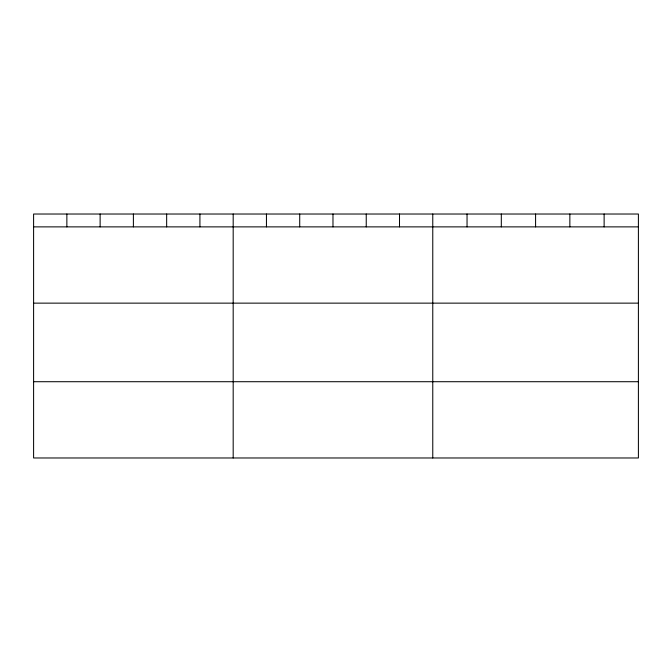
<?xml version="1.0" encoding="UTF-8"?>
<svg xmlns="http://www.w3.org/2000/svg" width="672" height="672" viewBox="0 0 672 672"><rect width="100%" height="100%" fill="white"/><g stroke="black" fill="none" stroke-linecap="round" stroke-linejoin="round"><path stroke-width="1.01" d="M638.4 303.139L638.4 214.024L33.6 214.024L33.6 457.976L638.4 457.976L638.4 303.139L33.6 303.139M33.6 226.876L638.4 226.876M33.6 381.713L638.4 381.713M604.128 214.024L604.128 226.876M569.856 214.024L569.856 226.876M535.584 214.024L535.584 226.876M501.312 214.024L501.312 226.876M467.04 214.024L467.04 226.876M432.768 214.024L432.768 457.976M399.504 214.024L399.504 226.876M366.24 214.024L366.24 226.876M332.976 214.024L332.976 226.876M299.712 214.024L299.712 226.876M266.448 214.024L266.448 226.876M233.184 214.024L233.184 457.976M199.92 214.024L199.92 226.876M166.656 214.024L166.656 226.876M133.392 214.024L133.392 226.876M100.128 214.024L100.128 226.876M66.864 214.024L66.864 226.876"/></g></svg>
